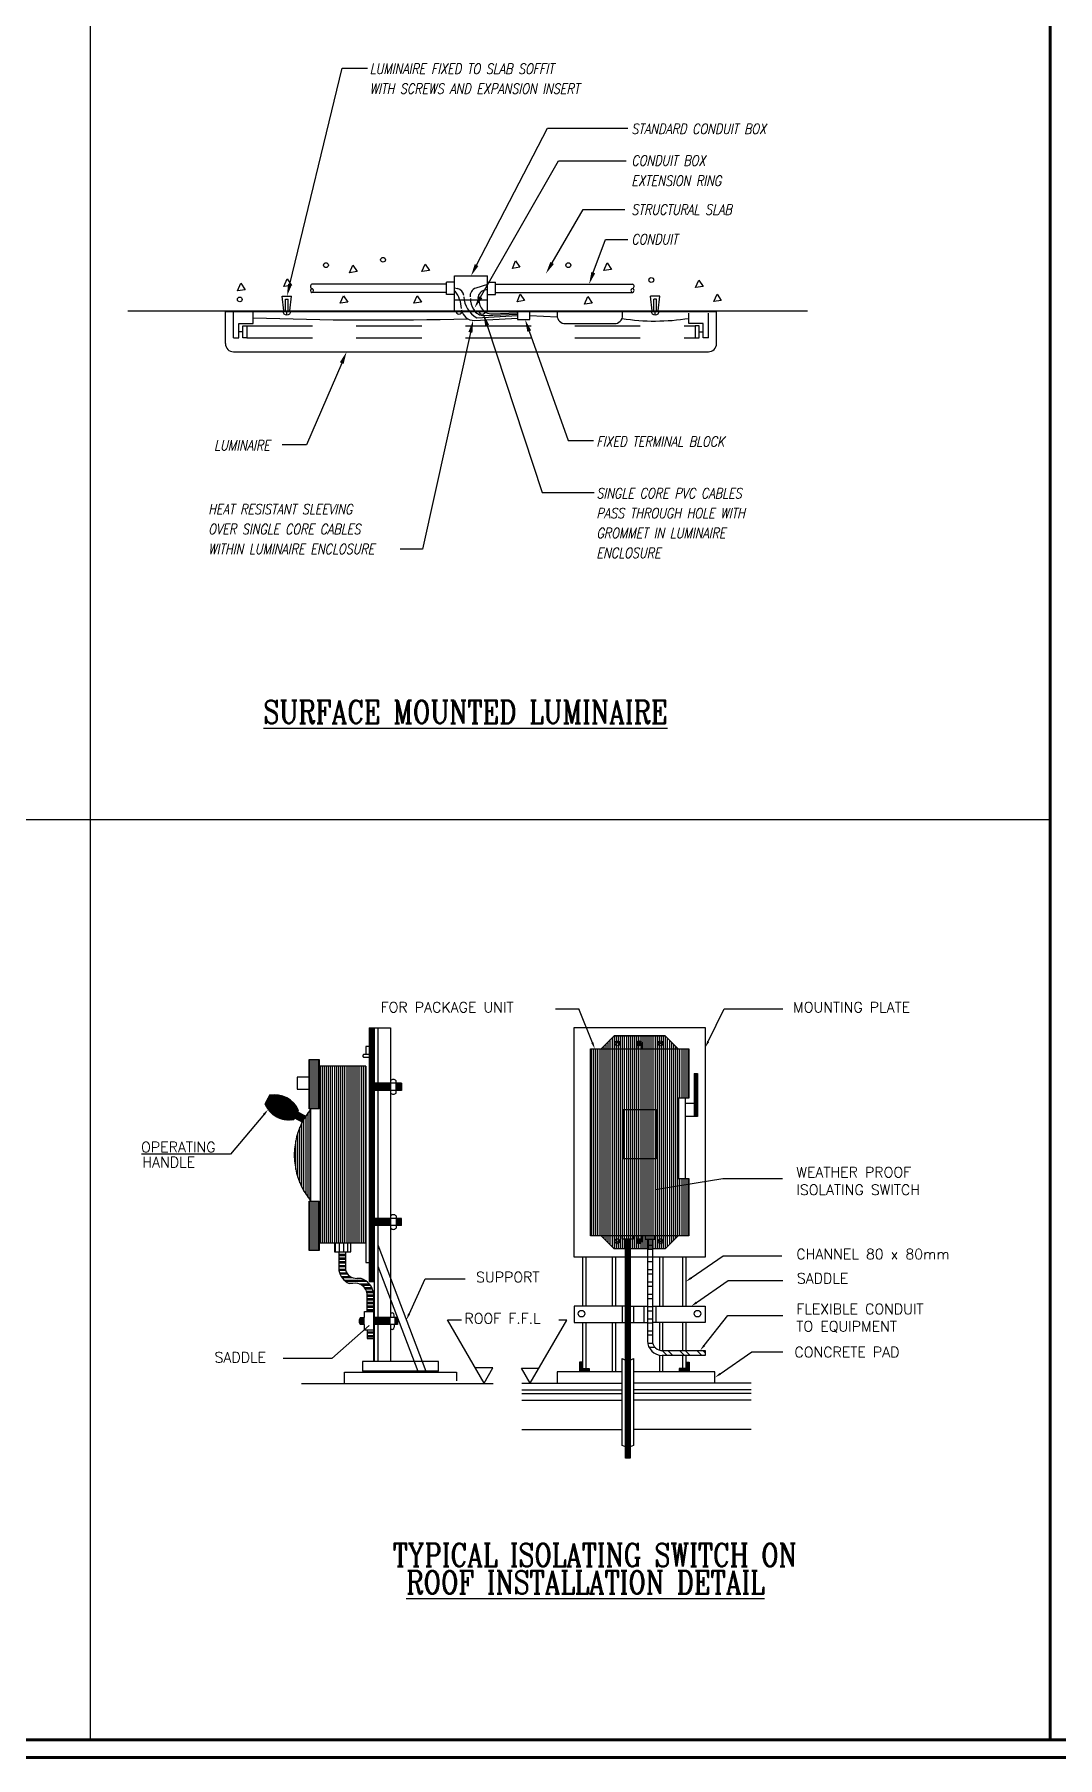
# Model space of a CAD drawing. Extents: x -508 to 92, y -98 to -31.
# Drawn here: x -204.04 to -180.63, y -97.84 to -58.45 of the extents above; entities that cross this region are included whole.
import ezdxf

# ---------------------------------------------------------------- set-up
doc = ezdxf.new("R2010")
doc.units = 0
doc.header["$MEASUREMENT"] = 0
doc.linetypes.add('HIDDEN1', pattern=[2.5, 1.5, -1])
doc.layers.get('0').update_dxf_attribs({"linetype": 'CONTINUOUS', "lineweight": 30})
for name, color, linetype in [('A-DESG', 7, 'CONTINUOUS'), ('E-GEN-TX', 2, 'CONTINUOUS'), ('EFL', 1, 'CONTINUOUS'), ('EL10', 10, 'CONTINUOUS'), ('EL2', 2, 'CONTINUOUS'), ('ET80', 3, 'CONTINUOUS'), ('MOI-E-CO-SEC', 110, 'CONTINUOUS'), ('MOI-E-CO-SEC-CKT', 110, 'CONTINUOUS')]:
    doc.layers.add(name, color=color, linetype=linetype)
doc.layers.add('UG-BORDER', color=20, linetype='CONTINUOUS', lineweight=80)
doc.styles.add('E80', font='romanc.shx')
doc.styles.add('ROMANC', font='ROMANC')
doc.styles.add('ROMANS', font='italic8.shx')

# ---------------------------------------------------------------- blocks, each defined once
blk = doc.blocks.new('*X52')
at = {"color": 0}
for p, q in [((13866, 33713), (14066, 33713)), ((13866, 33638), (14066, 33638)), ((13866, 33600), (14066, 33600)), ((13866, 33525), (14066, 33525)), ((13866, 33488), (14066, 33488)), ((13866, 33413), (14066, 33413)), ((13866, 33375), (14066, 33375)), ((13866, 33300), (14066, 33300)), ((13866, 33263), (14066, 33263)), ((13866, 33188), (14066, 33188)), ((13866, 33150), (14070, 33150)), ((13883, 33075), (14100, 33075)), ((13897, 33038), (14124, 33038)), ((13934, 32963), (14201, 32963)), ((13958, 32925), (14272, 32925)), ((14024, 32850), (14660, 32850)), ((14068, 32813), (14713, 32813)), ((14479, 32738), (14791, 32738)), ((14557, 32700), (14820, 32700)), ((14642, 32625), (14865, 32625)), ((14669, 32588), (14883, 32588)), ((14704, 32513), (14907, 32513)), ((14715, 32475), (14916, 32475)), ((14721, 32400), (14921, 32400)), ((14721, 32363), (14921, 32363)), ((14721, 32288), (14921, 32288)), ((14721, 32250), (14921, 32250)), ((14721, 32175), (14921, 32175)), ((14721, 32138), (14921, 32138)), ((14721, 32063), (14921, 32063)), ((14721, 32025), (14921, 32025)), ((14721, 31950), (14921, 31950)), ((14721, 31913), (14921, 31913)), ((14721, 31275), (14921, 31275)), ((14721, 31238), (14921, 31238)), ((14721, 31162), (14921, 31162)), ((14721, 31125), (14921, 31125))]:
    blk.add_line(p, q, dxfattribs=at)
blk = doc.blocks.new('*X55')
at = {"color": 0}
for p, q in [((350.62, 637.55), (350.62, 652.58)), ((351.25, 637.55), (351.25, 652.58)), ((351.88, 637.55), (351.88, 652.58)), ((352.5, 637.55), (352.5, 652.58)), ((353.12, 637.55), (353.12, 652.58)), ((353.75, 596.58), (353.75, 650.58)), ((354.38, 596.58), (354.38, 650.58)), ((355, 596.58), (355, 650.58)), ((355.63, 596.58), (355.63, 650.58)), ((356.25, 596.58), (356.25, 650.58)), ((356.88, 596.58), (356.88, 650.58)), ((357.5, 596.58), (357.5, 650.58)), ((358.13, 596.58), (358.13, 650.58)), ((358.75, 596.58), (358.75, 650.58)), ((359.38, 596.58), (359.38, 650.58)), ((360, 596.58), (360, 650.58)), ((360.63, 596.58), (360.63, 650.58)), ((361.25, 596.58), (361.25, 650.58)), ((361.88, 596.58), (361.88, 650.58)), ((362.5, 596.58), (362.5, 650.58)), ((363.12, 596.58), (363.12, 650.58)), ((363.75, 596.58), (363.75, 650.58)), ((364.38, 596.58), (364.38, 650.58)), ((365, 596.58), (365, 650.58)), ((365.62, 596.58), (365.62, 650.58)), ((366.25, 596.58), (366.25, 650.58)), ((366.88, 596.58), (366.88, 650.58)), ((367.5, 596.58), (367.5, 650.58)), ((350, 610.55), (350, 636.41)), ((350.62, 609.73), (350.62, 637.23)), ((347.5, 615.02), (347.5, 631.94)), ((348.13, 613.65), (348.13, 633.31)), ((348.75, 612.49), (348.75, 634.47)), ((349.38, 611.46), (349.38, 635.5)), ((346.25, 619.11), (346.25, 627.85)), ((346.88, 616.72), (346.88, 630.24)), ((350.62, 594.39), (350.62, 609.42)), ((351.25, 594.39), (351.25, 609.42)), ((351.88, 594.39), (351.88, 609.42)), ((352.5, 594.39), (352.5, 609.42)), ((353.12, 594.39), (353.12, 609.42))]:
    blk.add_line(p, q, dxfattribs=at)
blk = doc.blocks.new('*X54')
at = {"color": 0}
for p, q in [((68866, 57031), (69146, 57031)), ((68869, 57025), (69152, 57025)), ((68872, 57038), (69140, 57038)), ((68875, 57019), (69158, 57019)), ((68878, 57044), (69133, 57044)), ((68882, 57012), (69165, 57012)), ((68885, 57050), (69127, 57050)), ((68888, 57006), (69171, 57006)), ((68891, 57056), (69121, 57056)), ((68894, 57000), (69177, 57000)), ((68897, 57062), (69115, 57062)), ((68900, 56994), (69183, 56994)), ((68903, 57069), (69108, 57069)), ((68907, 56988), (69190, 56988)), ((68910, 57075), (69102, 57075)), ((68913, 56981), (69196, 56981)), ((68916, 57081), (69096, 57081)), ((68919, 56975), (69191, 56975)), ((68922, 57088), (69090, 57088)), ((68925, 56969), (69184, 56969)), ((68928, 57094), (69083, 57094)), ((68932, 56962), (69176, 56962)), ((68935, 57100), (69077, 57100)), ((68938, 56956), (69169, 56956)), ((68941, 57106), (69071, 57106)), ((68944, 56950), (69162, 56950)), ((68947, 57112), (69065, 57112)), ((68950, 56944), (69155, 56944)), ((68953, 57119), (69058, 57119)), ((68957, 56938), (69148, 56938)), ((68960, 57125), (69052, 57125)), ((68963, 56931), (69141, 56931)), ((68966, 57131), (69046, 57131)), ((68969, 56925), (69135, 56925)), ((68972, 57138), (69040, 57138)), ((68975, 56919), (69128, 56919)), ((68978, 57144), (69033, 57144)), ((68982, 56912), (69121, 56912)), ((68985, 57150), (69027, 57150)), ((68988, 56906), (69115, 56906)), ((68991, 57156), (69021, 57156)), ((68994, 56900), (69108, 56900)), ((68997, 57162), (69015, 57162)), ((69000, 56894), (69102, 56894)), ((69003, 57169), (69008, 57169)), ((69007, 56888), (69095, 56888)), ((69013, 56881), (69089, 56881)), ((69019, 56875), (69083, 56875)), ((69025, 56869), (69076, 56869)), ((69032, 56862), (69070, 56862)), ((69038, 56856), (69064, 56856)), ((69044, 56850), (69058, 56850)), ((69050, 56844), (69052, 56844))]:
    blk.add_line(p, q, dxfattribs=at)
blk = doc.blocks.new('*X53')
at = {"color": 0}
for p, q in [((11678, 38619), (12354, 38619)), ((11679, 38612), (12361, 38612)), ((11680, 38606), (12367, 38606)), ((11680, 38600), (12373, 38600)), ((11681, 38594), (12380, 38594)), ((11682, 38625), (12348, 38625)), ((11682, 38588), (12386, 38588)), ((11683, 38581), (12391, 38581)), ((11684, 38575), (12397, 38575)), ((11685, 38569), (12403, 38569)), ((11686, 38562), (12408, 38562)), ((11687, 38556), (12413, 38556)), ((11688, 38550), (12419, 38550)), ((11689, 38631), (12341, 38631)), ((11690, 38544), (12424, 38544)), ((11691, 38538), (12429, 38538)), ((11692, 38531), (12434, 38531)), ((11694, 38525), (12439, 38525)), ((11695, 38638), (12334, 38638)), ((11695, 38519), (12443, 38519)), ((11697, 38512), (12448, 38512)), ((11698, 38506), (12452, 38506)), ((11700, 38500), (12457, 38500)), ((11701, 38644), (12327, 38644)), ((11702, 38494), (12461, 38494)), ((11703, 38488), (12466, 38488)), ((11705, 38481), (12470, 38481)), ((11707, 38650), (12320, 38650)), ((11707, 38475), (12474, 38475)), ((11709, 38469), (12478, 38469)), ((11711, 38462), (12482, 38462)), ((11713, 38456), (12486, 38456)), ((11714, 38656), (12312, 38656)), ((11715, 38450), (12489, 38450)), ((11717, 38444), (12493, 38444)), ((11719, 38438), (12497, 38438)), ((11720, 38662), (12304, 38662)), ((11722, 38431), (12500, 38431)), ((11724, 38425), (12504, 38425)), ((11726, 38669), (12296, 38669)), ((11726, 38419), (12507, 38419)), ((11729, 38412), (12510, 38412)), ((11731, 38406), (12514, 38406)), ((11732, 38675), (12288, 38675)), ((11734, 38400), (12517, 38400)), ((11736, 38394), (12520, 38394)), ((11739, 38681), (12280, 38681)), ((11739, 38388), (12523, 38388)), ((11742, 38381), (12526, 38381)), ((11744, 38375), (12529, 38375)), ((11745, 38688), (12271, 38688)), ((11747, 38369), (12532, 38369)), ((11750, 38362), (12534, 38362)), ((11751, 38694), (12263, 38694)), ((11753, 38356), (12537, 38356)), ((11757, 38700), (12254, 38700)), ((11764, 38706), (12244, 38706)), ((11770, 38712), (12235, 38712)), ((11776, 38719), (12225, 38719)), ((11782, 38725), (12214, 38725)), ((11789, 38731), (12204, 38731)), ((11795, 38738), (12193, 38738)), ((11801, 38744), (12181, 38744)), ((11807, 38750), (12169, 38750)), ((11814, 38756), (12157, 38756)), ((11820, 38762), (12143, 38762)), ((11826, 38769), (12130, 38769)), ((11832, 38775), (12115, 38775)), ((11839, 38781), (12100, 38781)), ((11845, 38788), (12084, 38788)), ((11851, 38794), (12066, 38794)), ((11857, 38800), (12047, 38800)), ((11864, 38806), (12026, 38806)), ((11870, 38812), (12003, 38812)), ((11876, 38819), (11977, 38819)), ((11882, 38825), (11945, 38825)), ((11889, 38831), (11903, 38831)), ((11756, 38350), (12540, 38350)), ((11759, 38344), (12542, 38344)), ((11763, 38338), (12545, 38338)), ((11766, 38331), (12547, 38331)), ((11769, 38325), (12550, 38325)), ((11773, 38319), (12552, 38319)), ((11776, 38312), (12554, 38312)), ((11780, 38306), (12557, 38306)), ((11783, 38300), (12559, 38300)), ((11787, 38294), (12561, 38294)), ((11791, 38288), (12563, 38288)), ((11795, 38281), (12565, 38281)), ((11799, 38275), (12567, 38275)), ((11803, 38269), (12569, 38269)), ((11807, 38262), (12571, 38262)), ((11811, 38256), (12572, 38256)), ((11815, 38250), (12574, 38250)), ((11820, 38244), (12576, 38244)), ((11824, 38238), (12577, 38238)), ((11829, 38231), (12579, 38231)), ((11834, 38225), (12580, 38225)), ((11838, 38219), (12582, 38219)), ((11843, 38212), (12583, 38212)), ((11848, 38206), (12585, 38206)), ((11853, 38200), (12586, 38200)), ((11858, 38194), (12587, 38194)), ((11864, 38188), (12588, 38188)), ((11869, 38181), (12589, 38181)), ((11875, 38175), (12590, 38175)), ((11880, 38169), (12591, 38169)), ((11886, 38162), (12592, 38162)), ((11892, 38156), (12593, 38156)), ((11898, 38150), (12594, 38150)), ((11904, 38144), (12595, 38144)), ((11910, 38138), (12596, 38138)), ((11917, 38131), (12597, 38131)), ((11923, 38125), (12597, 38125)), ((11930, 38119), (12590, 38119)), ((11937, 38112), (12584, 38112)), ((11944, 38106), (12578, 38106)), ((11951, 38100), (12572, 38100)), ((11958, 38094), (12565, 38094)), ((11966, 38088), (12559, 38088)), ((11974, 38081), (12553, 38081)), ((11982, 38075), (12547, 38075)), ((11990, 38069), (12540, 38069)), ((11998, 38062), (12534, 38062)), ((12007, 38056), (12528, 38056)), ((12016, 38050), (12522, 38050)), ((12025, 38044), (12515, 38044)), ((12035, 38038), (12509, 38038)), ((12044, 38031), (12503, 38031)), ((12054, 38025), (12497, 38025)), ((12065, 38019), (12490, 38019)), ((12076, 38012), (12484, 38012)), ((12087, 38006), (12478, 38006)), ((12099, 38000), (12472, 38000)), ((12111, 37994), (12465, 37994)), ((12123, 37988), (12459, 37988)), ((12137, 37981), (12453, 37981)), ((12151, 37975), (12447, 37975)), ((12166, 37969), (12440, 37969)), ((12181, 37962), (12434, 37962)), ((12198, 37956), (12428, 37956)), ((12216, 37950), (12422, 37950)), ((12235, 37944), (12415, 37944)), ((12257, 37938), (12409, 37938)), ((12281, 37931), (12403, 37931)), ((12309, 37925), (12397, 37925)), ((12344, 37919), (12390, 37919))]:
    blk.add_line(p, q, dxfattribs=at)
blk = doc.blocks.new('*X57')
at = {"color": 0}
for p, q in [((486.88, 598.87), (486.88, 655.87)), ((487.5, 598.87), (487.5, 655.87)), ((488.13, 598.87), (488.13, 655.87)), ((488.75, 598.87), (488.75, 655.87)), ((489.38, 598.87), (489.38, 655.87))]:
    blk.add_line(p, q, dxfattribs=at)
blk = doc.blocks.new('*X56')
at = {"color": 0}
for p, q in [((490.62, 597.94), (490.62, 656.79)), ((491.25, 597.32), (491.25, 657.41)), ((491.88, 596.69), (491.88, 658.04)), ((492.5, 596.07), (492.5, 658.66)), ((493.13, 595.44), (493.13, 659.29)), ((493.75, 594.87), (493.75, 659.87)), ((494.38, 594.87), (494.38, 659.87)), ((495, 594.87), (495, 659.87)), ((495.63, 594.87), (495.63, 659.87)), ((496.25, 594.87), (496.25, 659.87)), ((496.88, 594.87), (496.88, 659.87)), ((497.5, 594.87), (497.5, 659.87)), ((498.13, 594.87), (498.13, 659.87)), ((498.75, 594.87), (498.75, 659.87)), ((499.38, 594.87), (499.38, 659.87)), ((500, 594.87), (500, 659.87)), ((500.63, 594.87), (500.63, 659.87)), ((501.25, 594.87), (501.25, 659.87)), ((501.88, 594.87), (501.88, 659.87)), ((502.5, 594.87), (502.5, 659.87)), ((503.12, 594.87), (503.12, 659.87)), ((503.75, 594.87), (503.75, 659.87)), ((504.38, 594.87), (504.38, 659.87)), ((505, 594.87), (505, 659.87)), ((505.63, 594.87), (505.63, 659.87)), ((506.25, 594.87), (506.25, 659.87)), ((506.88, 594.87), (506.88, 659.87)), ((507.5, 594.87), (507.5, 659.87)), ((508.13, 594.87), (508.13, 659.87)), ((508.75, 594.87), (508.75, 659.87)), ((509.38, 595.02), (509.38, 659.71)), ((510, 595.64), (510, 659.09)), ((510.63, 596.27), (510.63, 658.46)), ((511.25, 596.89), (511.25, 657.84)), ((511.88, 597.52), (511.88, 657.21)), ((490, 598.57), (490, 656.16)), ((512.5, 598.14), (512.5, 656.59)), ((513.13, 598.77), (513.13, 655.96))]:
    blk.add_line(p, q, dxfattribs=at)
blk = doc.blocks.new('*X59')
at = {"color": 0}
for p, q in [((513.75, 598.87), (513.75, 616.37)), ((514.38, 598.87), (514.38, 616.37)), ((515, 598.87), (515, 616.37)), ((515.62, 598.87), (515.62, 616.37)), ((516.25, 598.87), (516.25, 616.37))]:
    blk.add_line(p, q, dxfattribs=at)
blk = doc.blocks.new('*X58')
at = {"color": 0}
for p, q in [((513.75, 640.87), (513.75, 655.87)), ((514.38, 640.87), (514.38, 655.87)), ((515, 640.87), (515, 655.87)), ((515.62, 640.87), (515.62, 655.87)), ((516.25, 640.87), (516.25, 655.87))]:
    blk.add_line(p, q, dxfattribs=at)

msp = doc.modelspace()

# ---------------------------------------------------------------- linework, layer by layer
at = {"layer": 'A-DESG', "color": 11, "linetype": 'Continuous'}
for p, q in [((-198.195, -64.155), (-197.002, -59.213)), ((-197.002, -59.213), (-196.423, -59.213)), ((-197.011, -65.96), (-197.819, -67.83)), ((-197.819, -67.83), (-198.376, -67.83))]:
    msp.add_line(p, q, dxfattribs=at)
at = {"layer": 'A-DESG', "color": 3, "linetype": 'Continuous'}
for p, q in [((-196.829, -63.893), (-196.755, -63.72)), ((-196.755, -63.72), (-196.656, -63.868)), ((-195.178, -63.868), (-195.104, -63.695)), ((-195.104, -63.695), (-195.005, -63.843)), ((-193.107, -63.794), (-193.033, -63.621)), ((-192.935, -63.769), (-193.107, -63.794)), ((-193.033, -63.621), (-192.935, -63.769)), ((-191.012, -63.843), (-190.939, -63.671)), ((-190.84, -63.819), (-191.012, -63.843)), ((-190.939, -63.671), (-190.84, -63.819)), ((-199.392, -64.307), (-199.318, -64.134)), ((-199.318, -64.134), (-199.22, -64.282)), ((-198.332, -64.208), (-198.258, -64.036)), ((-198.16, -64.184), (-198.332, -64.208)), ((-198.258, -64.036), (-198.16, -64.184)), ((-196.656, -63.868), (-196.829, -63.893)), ((-195.005, -63.843), (-195.178, -63.868)), ((-193.679, -64.162), (-193.942, -64.245)), ((-188.918, -64.233), (-188.844, -64.06)), ((-188.745, -64.208), (-188.918, -64.233)), ((-188.844, -64.06), (-188.745, -64.208)), ((-199.22, -64.282), (-199.392, -64.307)), ((-198.295, -64.777), (-198.295, -64.496)), ((-198.295, -64.496), (-198.239, -64.496)), ((-198.239, -64.777), (-198.239, -64.496)), ((-197.046, -64.593), (-196.972, -64.42)), ((-196.873, -64.568), (-197.046, -64.593)), ((-196.972, -64.42), (-196.873, -64.568)), ((-195.358, -64.593), (-195.284, -64.42)), ((-195.185, -64.568), (-195.358, -64.593)), ((-195.284, -64.42), (-195.185, -64.568)), ((-194.428, -64.242), (-194.362, -64.256)), ((-194.428, -64.314), (-194.417, -64.317)), ((-193.684, -64.278), (-193.763, -64.303)), ((-192.998, -64.557), (-192.925, -64.384)), ((-192.826, -64.532), (-192.998, -64.557)), ((-192.925, -64.384), (-192.826, -64.532)), ((-191.456, -64.611), (-191.382, -64.438)), ((-191.283, -64.586), (-191.456, -64.611)), ((-191.382, -64.438), (-191.283, -64.586)), ((-189.812, -64.496), (-189.868, -64.496)), ((-189.868, -64.777), (-189.868, -64.496)), ((-189.812, -64.777), (-189.812, -64.496)), ((-188.499, -64.554), (-188.425, -64.381)), ((-188.326, -64.529), (-188.499, -64.554)), ((-188.425, -64.381), (-188.326, -64.529)), ((-199.672, -65.515), (-199.672, -64.765)), ((-199.485, -65.381), (-199.485, -64.777)), ((-199.04, -65.053), (-199.04, -64.777)), ((-198.267, -64.859), (-198.267, -64.765)), ((-193.974, -64.984), (-192.987, -64.93)), ((-193.92, -64.923), (-192.987, -64.873)), ((-193.743, -64.872), (-192.987, -64.84)), ((-193.564, -64.835), (-193.003, -64.811)), ((-192.707, -64.871), (-192.08, -64.9)), ((-189.84, -64.859), (-189.84, -64.765)), ((-189.067, -65.053), (-189.067, -64.819)), ((-188.623, -65.381), (-188.623, -64.819)), ((-188.435, -65.515), (-188.435, -64.765)), ((-199.485, -65.381), (-199.368, -65.381)), ((-199.368, -65.381), (-199.368, -65.053)), ((-199.368, -65.053), (-199.04, -65.053)), ((-199.274, -65.245), (-199.368, -65.245)), ((-188.74, -65.053), (-189.067, -65.053)), ((-188.833, -65.245), (-188.74, -65.245)), ((-188.74, -65.381), (-188.74, -65.053)), ((-188.623, -65.381), (-188.74, -65.381)), ((-199.485, -65.702), (-188.623, -65.702))]:
    msp.add_line(p, q, dxfattribs=at)
at = {"layer": 'A-DESG', "color": 7, "linetype": 'Continuous'}
for p, q in [((-194.615, -64.155), (-197.692, -64.155)), ((-194.428, -64.108), (-194.615, -64.108)), ((-194.615, -64.389), (-194.615, -64.108)), ((-194.428, -64.765), (-194.428, -63.968)), ((-194.428, -63.968), (-193.679, -63.968)), ((-193.679, -64.765), (-193.679, -63.968)), ((-193.679, -64.108), (-193.492, -64.108)), ((-193.492, -64.389), (-193.492, -64.108)), ((-193.492, -64.155), (-190.357, -64.155)), ((-194.615, -64.342), (-197.692, -64.342)), ((-194.428, -64.389), (-194.615, -64.389)), ((-194.428, -64.511), (-193.679, -64.511)), ((-193.679, -64.389), (-193.492, -64.389)), ((-193.492, -64.342), (-190.357, -64.342)), ((-201.907, -64.765), (-186.354, -64.765))]:
    msp.add_line(p, q, dxfattribs=at)
at = {"layer": 'A-DESG', "color": 3, "linetype": 'HIDDEN1'}
for p, q in [((-198.338, -64.765), (-198.374, -64.428)), ((-198.374, -64.428), (-198.16, -64.428)), ((-198.197, -64.765), (-198.16, -64.428)), ((-189.91, -64.765), (-189.947, -64.428)), ((-189.733, -64.428), (-189.947, -64.428)), ((-189.769, -64.765), (-189.733, -64.428)), ((-199.18, -65.109), (-188.927, -65.109)), ((-199.18, -65.381), (-188.927, -65.381))]:
    msp.add_line(p, q, dxfattribs=at)
at = {"layer": 'A-DESG', "color": 4, "linetype": 'Continuous'}
msp.add_line((-199.672, -64.777), (-188.435, -64.777), dxfattribs=at)
at = {"layer": 'A-DESG', "color": 7, "linetype": 'Continuous'}
msp.add_lwpolyline([(-192.987, -64.965), (-192.707, -64.965), (-192.707, -64.777), (-192.987, -64.777)], close=True, dxfattribs=at)
msp.add_lwpolyline([(-191.895, -65.058), (-190.771, -65.058, 0.414214), (-190.584, -64.871), (-190.584, -64.777), (-192.082, -64.777), (-192.082, -64.871, 0.414214)], format="xyb", close=True, dxfattribs=at)
at = {"layer": 'A-DESG', "color": 3, "linetype": 'HIDDEN1'}
for points in [[(-199.18, -65.109), (-199.18, -65.381), (-199.274, -65.381), (-199.274, -65.109)], [(-188.927, -65.109), (-188.927, -65.381), (-188.833, -65.381), (-188.833, -65.109)]]:
    msp.add_lwpolyline(points, close=True, dxfattribs=at)
at = {"layer": 'A-DESG', "color": 3, "linetype": 'Continuous'}
for centre in [(-197.371, -63.72), (-196.065, -63.597), (-191.826, -63.72), (-189.928, -64.06), (-199.343, -64.504)]:
    msp.add_circle(centre, 0.0551, dxfattribs=at)
for centre, radius, start, end in [((-197.675, -64.205), 0.0525, 108.2278, 257.4976), ((-190.374, -64.205), 0.0525, 282.5024, 71.7722), ((-197.682, -64.298), 0.0449, 109.3784, 257.3461), ((-197.701, -64.298), 0.0449, 282.6539, 70.6216), ((-194.94, -64.733), 0.668, 1.8575, 38.53), ((-194.403, -64.439), 0.187, 7.4268, 77.4988), ((-193.648, -64.427), 0.566, 181.6421, 241.2739), ((-193.886, -64.423), 0.187, 107.5214, 187.7171), ((-193.542, -64.47), 0.525, 181.0169, 209.6984), ((-193.707, -64.481), 0.187, 107.5214, 187.7171), ((-193.363, -64.433), 0.525, 181.0169, 209.6984), ((-190.348, -64.298), 0.0449, 109.3784, 257.3461), ((-190.367, -64.298), 0.0449, 282.6539, 70.6216), ((-196.177, 17.306), 82.28, 268.00602, 271.41677), ((-198.267, -64.765), 0.0936, 180, 0), ((-193.989, -64.703), 0.281, 187.4268, 273.1128), ((-193.754, -64.591), 0.281, 209.6984, 272.4041), ((-193.575, -64.554), 0.281, 209.6984, 272.4041), ((-189.838, -60.167), 4.831, 260.9681, 279.1763), ((-189.84, -64.765), 0.0936, 180, 0), ((-199.485, -65.515), 0.187, 180, 270), ((-188.623, -65.515), 0.187, 270, 0)]:
    msp.add_arc(centre, radius, start, end, dxfattribs=at)
at = {"layer": 'A-DESG', "color": 11, "linetype": 'Continuous'}
for points in [[(-198.15, -64.166), (-198.241, -64.144), (-198.261, -64.428)], [(-197.054, -65.941), (-196.968, -65.978), (-196.899, -65.702)]]:
    msp.add_solid(points, dxfattribs=at)
at = {"layer": 'E-GEN-TX', "color": 11, "linetype": 'Continuous'}
for p, q in [((-193.925, -63.718), (-192.304, -60.585)), ((-192.304, -60.585), (-190.466, -60.585)), ((-193.833, -64.453), (-192.048, -61.336)), ((-192.048, -61.336), (-190.5, -61.336)), ((-192.197, -63.67), (-191.487, -62.449)), ((-191.487, -62.449), (-190.534, -62.449)), ((-191.255, -63.891), (-190.977, -63.13)), ((-190.977, -63.13), (-190.466, -63.13)), ((-194.066, -65.258), (-195.164, -70.213)), ((-193.682, -65.099), (-192.424, -68.919)), ((-192.72, -65.229), (-191.828, -67.727)), ((-191.828, -67.727), (-191.249, -67.727)), ((-192.424, -68.919), (-191.237, -68.919)), ((-195.164, -70.213), (-195.674, -70.213))]:
    msp.add_line(p, q, dxfattribs=at)
at = {"layer": 'E-GEN-TX', "color": 7, "linetype": 'Continuous'}
for centre in [(-194.328, -64.765), (-193.797, -64.765)]:
    msp.add_arc(centre, 0.0724, 180, 0, dxfattribs=at)
at = {"layer": 'E-GEN-TX', "color": 11, "linetype": 'Continuous'}
for points in [[(-193.883, -63.74), (-193.966, -63.696), (-194.054, -63.968)], [(-192.157, -63.694), (-192.238, -63.647), (-192.338, -63.913)], [(-191.211, -63.907), (-191.299, -63.875), (-191.351, -64.155)], [(-193.792, -64.476), (-193.873, -64.429), (-193.972, -64.696)], [(-194.112, -65.248), (-194.02, -65.268), (-194.005, -64.984)], [(-193.727, -65.114), (-193.638, -65.085), (-193.77, -64.832)], [(-192.764, -65.245), (-192.676, -65.213), (-192.815, -64.965)]]:
    msp.add_solid(points, dxfattribs=at)
at = {"layer": 'EFL'}
for p, q in [((-192.117, -80.727), (-191.587, -80.727)), ((-191.276, -81.499), (-191.587, -80.727)), ((-188.628, -81.472), (-188.26, -80.727)), ((-188.26, -80.727), (-186.918, -80.727)), ((-198.775, -83.124), (-199.556, -84.047)), ((-199.556, -84.047), (-201.591, -84.047)), ((-189.84, -84.854), (-188.291, -84.603)), ((-188.291, -84.603), (-186.927, -84.603)), ((-189.014, -86.876), (-188.287, -86.369)), ((-188.287, -86.369), (-186.945, -86.369)), ((-195.47, -87.703), (-195.098, -86.896)), ((-195.098, -86.896), (-194.186, -86.896)), ((-188.893, -87.439), (-188.166, -86.932)), ((-188.166, -86.932), (-186.918, -86.932)), ((-193.755, -89.279), (-194.593, -87.833)), ((-194.593, -87.833), (-194.272, -87.833)), ((-192.698, -89.286), (-191.86, -87.84)), ((-191.86, -87.84), (-192.04, -87.84)), ((-188.718, -88.419), (-188.174, -87.735)), ((-188.174, -87.735), (-186.918, -87.735)), ((-196.379, -87.964), (-197.236, -88.72)), ((-188.354, -89.07), (-187.626, -88.563)), ((-187.626, -88.563), (-186.918, -88.563)), ((-197.236, -88.72), (-198.35, -88.72)), ((-193.555, -88.933), (-193.955, -88.933)), ((-193.755, -89.279), (-193.555, -88.933)), ((-192.898, -88.94), (-192.498, -88.94)), ((-192.698, -89.286), (-192.898, -88.94))]:
    msp.add_line(p, q, dxfattribs=at)
for points, const_width in [([(-189.846, -84.854, 1), (-189.84, -84.854, 1)], 0.00562), ([(-196.379, -87.964, 1), (-196.375, -87.964, 1)], 0.00375)]:
    msp.add_lwpolyline(points, format="xyb", close=True, dxfattribs=dict(at, const_width=const_width))
for points in [[(-191.253, -81.489), (-191.3, -81.508), (-191.22, -81.638)], [(-188.605, -81.484), (-188.65, -81.461), (-188.694, -81.607)], [(-198.81, -83.125), (-198.771, -83.157), (-198.694, -83.026)], [(-189, -86.897), (-189.028, -86.856), (-189.137, -86.962)], [(-188.879, -87.459), (-188.908, -87.418), (-189.017, -87.524)], [(-195.448, -87.714), (-195.493, -87.693), (-195.533, -87.84)], [(-188.699, -88.435), (-188.738, -88.404), (-188.811, -88.537)], [(-188.339, -89.09), (-188.368, -89.049), (-188.477, -89.155)]]:
    msp.add_solid(points, dxfattribs=at)
at = {"layer": 'EL10'}
for points, const_width in [([(-196.325, -86.96), (-196.325, -81.173)], 0.112), ([(-188.909, -82.2), (-188.909, -83.185)], 0.075), ([(-195.894, -82.508), (-196.273, -82.508)], 0.161), ([(-195.765, -82.508), (-195.645, -82.508)], 0.161), ([(-195.894, -85.598), (-196.269, -85.598)], 0.161), ([(-195.645, -85.598), (-195.76, -85.598)], 0.161), ([(-190.466, -90.999), (-190.466, -85.987)], 0.112), ([(-196.581, -87.864), (-196.488, -87.864)], 0.161), ([(-195.894, -87.864), (-196.266, -87.864)], 0.161), ([(-195.738, -87.864), (-195.805, -87.864)], 0.161), ([(-191.537, -88.799), (-191.537, -89.021)], 0.075), ([(-191.349, -88.987), (-191.498, -88.987)], 0.075), ([(-189.287, -88.987), (-189.133, -88.987)], 0.075), ([(-189.1, -88.799), (-189.1, -89.021)], 0.075)]:
    msp.add_lwpolyline(points, dxfattribs=dict(at, const_width=const_width))
at = {"layer": 'EL10', "const_width": 0.0562}
for points in [[(-190.232, -81.514, -1), (-190.175, -81.514, -1)], [(-190.232, -86.036, 1), (-190.175, -86.036, 1)]]:
    msp.add_lwpolyline(points, format="xyb", close=True, dxfattribs=at)
at = {"layer": 'EL2'}
for p, q in [((-191.694, -81.15), (-188.694, -81.15)), ((-191.694, -86.399), (-191.694, -81.15)), ((-188.694, -81.15), (-188.694, -86.399)), ((-196.381, -81.158), (-196.381, -86.96)), ((-196.381, -81.158), (-195.894, -81.158)), ((-196.269, -81.158), (-196.269, -88.786)), ((-196.188, -81.158), (-196.188, -82.427)), ((-195.894, -81.158), (-195.894, -87.784)), ((-191.076, -81.638), (-190.776, -81.338)), ((-190.776, -81.338), (-191.076, -81.638)), ((-189.612, -81.338), (-190.776, -81.338)), ((-190.776, -81.338), (-189.612, -81.338)), ((-190.751, -81.55), (-190.678, -81.466)), ((-190.678, -81.466), (-190.751, -81.55)), ((-190.26, -81.514), (-190.26, -81.638)), ((-190.26, -81.638), (-190.26, -81.514)), ((-190.147, -81.514), (-190.147, -81.638)), ((-190.147, -81.638), (-190.147, -81.514)), ((-189.76, -81.552), (-189.687, -81.467)), ((-189.687, -81.467), (-189.76, -81.552)), ((-189.612, -81.338), (-189.312, -81.638)), ((-189.612, -81.338), (-189.312, -81.638)), ((-197.752, -83.011), (-197.752, -81.884)), ((-197.752, -81.884), (-197.527, -81.884)), ((-197.527, -81.884), (-197.527, -83.011)), ((-196.512, -81.771), (-196.535, -81.801)), ((-196.535, -81.801), (-196.512, -81.831)), ((-196.383, -81.771), (-196.512, -81.771)), ((-196.512, -81.831), (-196.383, -81.831)), ((-196.456, -81.584), (-196.456, -81.771)), ((-196.381, -81.584), (-196.456, -81.584)), ((-191.319, -85.912), (-191.319, -81.638)), ((-191.319, -81.638), (-189.069, -81.638)), ((-189.069, -81.638), (-189.069, -82.763)), ((-198.032, -82.287), (-198.032, -82.562)), ((-197.752, -82.287), (-198.032, -82.287)), ((-196.456, -82.034), (-197.527, -82.034)), ((-196.456, -82.034), (-196.456, -86.524)), ((-188.947, -82.2), (-188.947, -83.182)), ((-188.947, -82.2), (-188.872, -82.2)), ((-188.872, -82.2), (-188.872, -83.182)), ((-198.66, -82.7), (-198.765, -82.899)), ((-198.032, -82.562), (-197.752, -82.562)), ((-195.645, -82.427), (-196.269, -82.427)), ((-195.645, -82.589), (-196.269, -82.589)), ((-196.188, -82.589), (-196.188, -85.518)), ((-195.894, -82.367), (-195.894, -82.367)), ((-195.765, -82.649), (-195.765, -82.367)), ((-195.645, -82.427), (-195.645, -82.589)), ((-198.103, -83.251), (-197.998, -83.052)), ((-197.836, -83.18), (-198.015, -83.085)), ((-197.527, -83.011), (-197.752, -83.011)), ((-197.714, -85.121), (-197.714, -83.011)), ((-190.569, -84.153), (-190.569, -83.028)), ((-190.569, -83.028), (-189.819, -83.028)), ((-189.819, -83.028), (-189.819, -84.153)), ((-189.304, -82.763), (-189.304, -84.6)), ((-189.069, -82.763), (-189.304, -82.763)), ((-189.154, -82.763), (-189.154, -84.6)), ((-189.154, -82.882), (-188.947, -82.882)), ((-197.911, -83.31), (-198.086, -83.217)), ((-188.872, -83.182), (-189.154, -83.182)), ((-189.819, -84.153), (-190.569, -84.153)), ((-189.304, -84.6), (-189.069, -84.6)), ((-189.069, -84.6), (-189.069, -85.912)), ((-197.752, -85.121), (-197.527, -85.121)), ((-197.752, -86.248), (-197.752, -85.121)), ((-197.527, -85.121), (-197.527, -86.248)), ((-195.765, -85.458), (-195.765, -85.739)), ((-195.645, -85.518), (-196.269, -85.518)), ((-195.645, -85.679), (-196.269, -85.679)), ((-196.188, -85.679), (-196.188, -87.784)), ((-195.894, -85.739), (-195.894, -85.739)), ((-195.645, -85.679), (-195.645, -85.518)), ((-197.527, -86.248), (-197.752, -86.248)), ((-196.456, -86.084), (-197.527, -86.084)), ((-197.178, -86.084), (-197.178, -86.277)), ((-197.178, -86.277), (-196.803, -86.277)), ((-197.16, -86.084), (-197.16, -86.277)), ((-197.073, -86.277), (-197.073, -86.705)), ((-197.066, -86.084), (-197.066, -86.277)), ((-196.973, -86.084), (-196.973, -86.277)), ((-196.923, -86.277), (-196.923, -86.691)), ((-196.879, -86.084), (-196.879, -86.277)), ((-196.803, -86.277), (-196.803, -86.084)), ((-196.188, -86.123), (-195.087, -89.009)), ((-189.069, -85.912), (-191.319, -85.912)), ((-189.069, -85.912), (-191.319, -85.912)), ((-190.776, -86.212), (-191.076, -85.912)), ((-190.776, -86.212), (-191.076, -85.912)), ((-190.522, -86.212), (-190.776, -86.212)), ((-190.522, -86.212), (-190.776, -86.212)), ((-190.751, -86), (-190.675, -86.082)), ((-190.751, -86), (-190.675, -86.082)), ((-190.597, -85.987), (-190.597, -85.912)), ((-190.335, -85.987), (-190.597, -85.987)), ((-190.522, -90.999), (-190.522, -85.987)), ((-190.41, -85.987), (-190.41, -90.999)), ((-190.015, -86.212), (-190.41, -86.212)), ((-190.335, -85.912), (-190.335, -85.987)), ((-190.26, -85.912), (-190.26, -86.036)), ((-190.147, -85.912), (-190.147, -86.036)), ((-190.072, -85.912), (-190.072, -85.987)), ((-190.072, -85.987), (-189.847, -85.987)), ((-190.015, -85.987), (-190.015, -88.312)), ((-190.015, -86.125), (-189.903, -86.125)), ((-190.015, -86.219), (-189.903, -86.219)), ((-189.903, -85.987), (-189.903, -88.312)), ((-189.612, -86.212), (-189.903, -86.212)), ((-189.847, -85.987), (-189.847, -85.912)), ((-189.764, -86), (-189.689, -86.082)), ((-189.312, -85.912), (-189.612, -86.212)), ((-196.456, -86.524), (-196.381, -86.524)), ((-196.456, -86.524), (-196.456, -86.524)), ((-196.188, -86.606), (-195.271, -89.009)), ((-188.694, -86.399), (-191.694, -86.399)), ((-191.499, -86.399), (-191.499, -87.524)), ((-191.424, -86.399), (-191.424, -87.524)), ((-190.824, -86.399), (-190.824, -87.524)), ((-190.749, -86.399), (-190.749, -87.524)), ((-190.015, -86.5), (-189.903, -86.5)), ((-189.737, -86.399), (-189.737, -87.524)), ((-189.662, -86.399), (-189.662, -87.524)), ((-189.212, -86.399), (-189.212, -87.524)), ((-189.137, -86.399), (-189.137, -87.524)), ((-196.757, -87.003), (-196.84, -87.003)), ((-196.564, -86.886), (-196.661, -86.886)), ((-196.381, -86.96), (-196.269, -86.96)), ((-190.015, -86.687), (-189.903, -86.687)), ((-190.015, -86.781), (-189.903, -86.781)), ((-190.015, -86.969), (-189.903, -86.969)), ((-190.015, -87.062), (-189.903, -87.062)), ((-196.432, -87.643), (-196.432, -87.236)), ((-196.282, -87.236), (-196.282, -88.786)), ((-190.015, -87.25), (-189.903, -87.25)), ((-190.015, -87.344), (-189.903, -87.344)), ((-196.581, -87.784), (-196.488, -87.784)), ((-196.581, -87.945), (-196.581, -87.784)), ((-196.488, -87.784), (-196.488, -87.643)), ((-196.488, -87.643), (-196.282, -87.643)), ((-195.738, -87.784), (-196.269, -87.784)), ((-195.807, -87.784), (-195.807, -87.724)), ((-195.738, -87.784), (-195.738, -87.945)), ((-190.522, -87.524), (-191.694, -87.524)), ((-191.694, -87.524), (-191.694, -87.899)), ((-190.597, -87.524), (-190.597, -87.899)), ((-190.41, -87.524), (-190.015, -87.524)), ((-190.335, -87.524), (-190.335, -87.899)), ((-190.09, -87.899), (-190.09, -87.524)), ((-190.015, -87.531), (-189.903, -87.531)), ((-190.015, -87.625), (-189.903, -87.625)), ((-190.015, -87.812), (-189.903, -87.812)), ((-189.903, -87.524), (-188.694, -87.524)), ((-189.828, -87.524), (-189.828, -87.899)), ((-188.694, -87.524), (-188.694, -87.899)), ((-196.488, -87.945), (-196.581, -87.945)), ((-196.488, -88.069), (-196.488, -87.945)), ((-196.282, -88.069), (-196.488, -88.069)), ((-196.432, -88.069), (-196.432, -88.258)), ((-195.738, -87.945), (-196.269, -87.945)), ((-196.188, -87.945), (-196.188, -88.786)), ((-195.894, -87.945), (-195.894, -88.786)), ((-195.807, -87.945), (-195.807, -88.005)), ((-191.694, -87.899), (-190.522, -87.899)), ((-191.499, -87.899), (-191.499, -88.949)), ((-191.424, -87.899), (-191.424, -88.949)), ((-190.824, -87.899), (-190.824, -89.024)), ((-190.749, -87.899), (-190.749, -89.024)), ((-190.41, -87.899), (-190.015, -87.899)), ((-190.015, -87.906), (-189.903, -87.906)), ((-189.903, -88.093), (-190.015, -88.093)), ((-189.903, -88.187), (-190.015, -88.187)), ((-188.694, -87.899), (-189.903, -87.899)), ((-189.737, -87.899), (-189.737, -88.529)), ((-189.662, -88.537), (-189.662, -87.899)), ((-189.212, -87.899), (-189.212, -88.537)), ((-189.137, -87.899), (-189.137, -88.537)), ((-196.432, -88.258), (-196.282, -88.258)), ((-189.894, -88.375), (-190.009, -88.375)), ((-189.839, -88.468), (-189.977, -88.468)), ((-189.68, -88.534), (-189.568, -88.647)), ((-189.662, -88.537), (-188.697, -88.537)), ((-189.548, -88.534), (-189.435, -88.647)), ((-189.282, -88.534), (-189.17, -88.647)), ((-189.15, -88.534), (-189.037, -88.647)), ((-188.885, -88.534), (-188.772, -88.647)), ((-188.752, -88.534), (-188.697, -88.59)), ((-188.697, -88.537), (-188.697, -88.649)), ((-196.95, -89.032), (-194.381, -89.032)), ((-196.95, -89.294), (-196.95, -89.032)), ((-196.532, -88.786), (-196.532, -89.009)), ((-194.8, -88.786), (-196.532, -88.786)), ((-194.8, -89.009), (-196.532, -89.009)), ((-194.8, -89.009), (-194.8, -88.786)), ((-194.381, -89.032), (-194.381, -89.228)), ((-190.597, -89.024), (-192.08, -89.024)), ((-192.08, -89.024), (-192.08, -89.286)), ((-191.574, -88.799), (-191.574, -89.024)), ((-191.499, -88.799), (-191.574, -88.799)), ((-191.499, -88.949), (-191.349, -88.949)), ((-191.349, -88.949), (-191.349, -89.024)), ((-190.597, -90.704), (-190.597, -88.719)), ((-190.597, -88.719), (-190.522, -88.757)), ((-190.41, -88.757), (-190.335, -88.719)), ((-190.335, -88.719), (-190.335, -90.704)), ((-188.477, -89.024), (-190.335, -89.024)), ((-189.737, -88.644), (-189.737, -89.024)), ((-188.697, -88.649), (-189.678, -88.649)), ((-189.662, -89.024), (-189.662, -88.649)), ((-189.287, -88.949), (-189.287, -89.024)), ((-189.137, -88.949), (-189.287, -88.949)), ((-189.212, -88.649), (-189.212, -88.949)), ((-189.137, -88.649), (-189.137, -88.949)), ((-189.137, -88.799), (-189.062, -88.799)), ((-189.062, -88.799), (-189.062, -89.024)), ((-188.477, -89.286), (-188.477, -89.024)), ((-193.549, -89.294), (-197.929, -89.294)), ((-192.893, -89.286), (-190.597, -89.286)), ((-187.644, -89.286), (-190.335, -89.286)), ((-192.893, -89.436), (-190.597, -89.436)), ((-192.893, -89.519), (-190.597, -89.519)), ((-192.893, -89.669), (-190.597, -89.669)), ((-187.644, -89.436), (-190.335, -89.436)), ((-187.644, -89.519), (-190.335, -89.519)), ((-187.644, -89.669), (-190.335, -89.669)), ((-192.893, -90.344), (-190.597, -90.344)), ((-187.644, -90.344), (-190.335, -90.344)), ((-190.522, -90.742), (-190.597, -90.704)), ((-190.41, -90.999), (-190.522, -90.999)), ((-190.335, -90.704), (-190.41, -90.742))]:
    msp.add_line(p, q, dxfattribs=at)
for centre, radius in [((-190.709, -81.512), 0.0562), ((-190.204, -81.514), 0.0562), ((-189.72, -81.512), 0.0562), ((-190.709, -86.037), 0.0562), ((-190.204, -86.036), 0.0562), ((-189.72, -86.037), 0.0562), ((-191.523, -87.694), 0.075), ((-188.872, -87.694), 0.075)]:
    msp.add_circle(centre, radius, dxfattribs=at)
for centre, radius, start, end in [((-198.546, -83.284), 0.595, 22.9627, 101.0783), ((-195.829, -82.431), 0.0905, 44.5289, 135.4711), ((-195.829, -82.585), 0.0905, 224.5289, 315.4711), ((-198.218, -82.667), 0.595, 202.9627, 281.0783), ((-196.442, -84.066), 1.653, 140.3547, 219.6453), ((-195.829, -85.521), 0.0905, 44.5289, 135.4711), ((-195.829, -85.675), 0.0905, 224.5289, 315.4711), ((-196.679, -86.637), 0.4, 189.8161, 246.3052), ((-196.679, -86.637), 0.25, 192.4275, 274.2998), ((-196.699, -87.266), 0.269, 6.4809, 102.3898), ((-196.699, -87.283), 0.419, 6.4809, 71.2103), ((-196.504, -87.864), 0.111, 133.6664, 226.3336), ((-195.854, -87.724), 0.0469, 0, 148.9286), ((-195.854, -88.005), 0.0469, 211.0714, 360), ((-189.678, -88.312), 0.337, 180, 270), ((-189.677, -88.312), 0.225, 180, 273.8736)]:
    msp.add_arc(centre, radius, start, end, dxfattribs=at)
at = {"layer": 'MOI-E-CO-SEC'}
msp.add_line((-202.758, -97.438), (-202.758, -31.547), dxfattribs=at)
at = {"layer": 'MOI-E-CO-SEC-CKT'}
msp.add_line((-259.819, -76.398), (-180.806, -76.398), dxfattribs=at)
at = {"layer": 'UG-BORDER'}
for p, q in [((-180.806, -97.438), (-180.806, -31.547)), ((-259.819, -97.438), (-164.628, -97.438)), ((-260.223, -97.842), (-164.223, -97.842))]:
    msp.add_line(p, q, dxfattribs=at)

# ---------------------------------------------------------------- block references
at = {"layer": 'EL10'}
for name, p, xscale, yscale, zscale in [('*X56', (-227.798, -130.82), 0.0749881566912336, 0.0749881566912336, 0.0749881566912336), ('*X55', (-224.026, -130.82), 0.0749881566912336, 0.0749881566912336, 0.0749881566912336), ('*X57', (-227.798, -130.82), 0.0749881566912336, 0.0749881566912336, 0.0749881566912336), ('*X58', (-227.798, -130.82), 0.0749881566912336, 0.0749881566912336, 0.0749881566912336), ('*X59', (-227.798, -130.82), 0.0749881566912336, 0.0749881566912336, 0.0749881566912336), ('*X52', (-207.471, -111.56), 0.0007498816229372, 0.0007498816229372, 0.0007498816229372)]:
    msp.add_blockref(name, p, dxfattribs=dict(at, xscale=xscale, yscale=yscale, zscale=zscale))
at = {"layer": 'EL10', "xscale": 0.000749881586388, "yscale": 0.000749881586388, "zscale": 0.000749881586388, "rotation": 17.02052553244391}
for name, p in [('*X53', (-198.662, -113.154)), ('*X54', (-234.946, -139.226))]:
    msp.add_blockref(name, p, dxfattribs=at)

# ---------------------------------------------------------------- texts
at = {"color": 5, "style": 'ROMANC', "width": 0.8}
for s, p in [('%%USURFACE MOUNTED LUMINAIRE', (-198.8, -74.198, -7.051)), ('TYPICAL ISOLATING SWITCH ON', (-195.842, -93.476)), ('%%UROOF INSTALLATION DETAIL', (-195.535, -94.098))]:
    msp.add_text(s, height=0.52761, dxfattribs=at).set_placement(p)
at = {"layer": 'A-DESG', "color": 2, "linetype": 'Continuous', "style": 'ROMANS', "width": 0.8}
for s, height, p in [('LUMINAIRE FIXED TO SLAB SOFFIT', 0.23409, (-196.369, -59.347)), ('WITH SCREWS AND EXPANSION INSERT', 0.23409, (-196.369, -59.802)), ('STANDARD CONDUIT BOX', 0.23409, (-190.382, -60.721)), ('CONDUIT BOX', 0.23409, (-190.382, -61.446)), ('EXTENSION RING', 0.23409, (-190.382, -61.907)), ('STRUCTURAL SLAB', 0.23409, (-190.382, -62.566)), ('CONDUIT', 0.2341, (-190.382, -63.245)), ('LUMINAIRE', 0.2341, (-199.927, -67.955)), ('FIXED TERMINAL BLOCK', 0.23409, (-191.181, -67.87)), ('SINGLE CORE PVC CABLES', 0.23409, (-191.181, -69.053)), ('HEAT RESISTANT SLEEVING', 0.23409, (-200.063, -69.417)), ('PASS THROUGH HOLE WITH', 0.23409, (-191.181, -69.508)), ('OVER SINGLE CORE CABLES', 0.23409, (-200.063, -69.872)), ('GROMMET IN LUMINAIRE', 0.23409, (-191.181, -69.962)), ('WITHIN LUMINAIRE ENCLOSURE', 0.23409, (-200.063, -70.327)), ('ENCLOSURE', 0.2341, (-191.181, -70.417))]:
    msp.add_text(s, height=height, dxfattribs=at).set_placement(p)
at = {"layer": 'ET80', "style": 'E80'}
for s, height, p in [('FOR PACKAGE UNIT', 0.23659, (-196.12, -80.805)), ('MOUNTING PLATE', 0.23659, (-186.684, -80.805)), ('OPERATING', 0.2366, (-201.6, -84.004)), ('HANDLE', 0.2366, (-201.572, -84.348)), ('WEATHER PROOF', 0.23659, (-186.61, -84.578)), ('ISOLATING SWITCH', 0.23659, (-186.61, -84.98)), ('CHANNEL 80 x 80mm', 0.23659, (-186.61, -86.45)), ('SUPPORT', 0.2366, (-193.936, -86.977)), ('SADDLE', 0.2366, (-186.599, -87.004)), ('ROOF F.F.L', 0.2366, (-194.204, -87.921)), ('FLEXIBLE CONDUIT ', 0.23659, (-186.61, -87.705)), ('TO EQUIPMENT', 0.23659, (-186.61, -88.101)), ('SADDLE', 0.2366, (-199.92, -88.81)), ('CONCRETE PAD', 0.23659, (-186.654, -88.69))]:
    msp.add_text(s, height=height, dxfattribs=at).set_placement(p)

doc.saveas('drawing.dxf')
